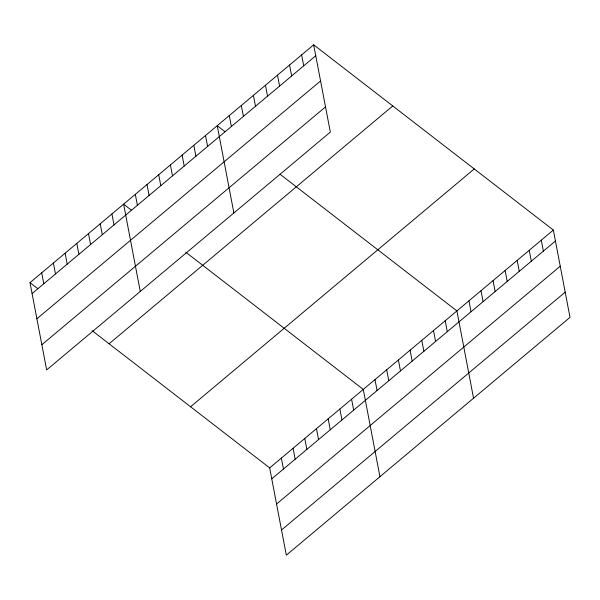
<?xml version="1.0" encoding="UTF-8"?>
<svg xmlns="http://www.w3.org/2000/svg" width="600" height="600" viewBox="0 0 600 600"><rect width="100%" height="100%" fill="white"/><g stroke="black" fill="none" stroke-linecap="round" stroke-linejoin="round"><path stroke-width="0.9" d="M313.673 44.82L330.33 132.105L46.65 369.93L30 282.645L313.673 44.82L553.35 230.07L570 317.355L286.327 555.18L269.67 467.895L92.145 330.683M32.085 293.58L315.757 55.748M36.892 318.772L320.565 80.948M41.843 344.737L325.522 106.905M109.095 343.778L392.768 105.953M190.583 406.763L474.255 168.938M269.67 467.895L553.35 230.07M271.755 478.822L555.435 240.998M276.562 504.022L560.243 266.197M281.52 529.98L565.192 292.155M224.993 131.685L217.222 125.685L233.88 212.962M280.072 174.262L456.9 310.928L473.55 398.213M131.377 210.165L123.615 204.165L140.265 291.45M185.76 252.195L363.285 389.415L379.935 476.7M30 282.645L37.77 288.653M541.29 240.173L543.375 251.108M529.237 250.282L531.322 261.21M517.178 260.392L519.263 271.32M505.125 270.502L507.21 281.43M493.065 280.605L495.15 291.532M481.013 290.715L483.097 301.642M468.952 300.825L471.037 311.752M445.2 320.737L447.285 331.673M433.5 330.548L435.585 341.483M421.793 340.358L423.877 351.293M410.092 350.168L412.178 361.103M398.393 359.985L400.478 370.913M386.692 369.795L388.778 380.722M374.985 379.605L377.07 390.533M301.62 54.93L303.705 65.858M289.56 65.032L291.645 75.968M351.585 399.225L353.67 410.153M277.507 75.142L279.593 86.07M339.885 409.035L341.97 419.963M265.447 85.252L267.532 96.18M328.185 418.845L330.27 429.772M253.395 95.355L255.48 106.29M316.478 428.655L318.562 439.582M241.335 105.465L243.42 116.392M304.778 438.465L306.862 449.393M293.077 448.275L295.163 459.202M229.282 115.575L231.368 126.502M281.377 458.085L283.462 469.013M205.522 135.495L207.608 146.422M193.822 145.305L195.907 156.233M182.123 155.115L184.208 166.042M170.422 164.925L172.507 175.852M158.715 174.735L160.8 185.663M147.015 184.545L149.1 195.472M135.315 194.355L137.4 205.282M111.915 213.975L114 224.903M100.208 223.785L102.292 234.712M88.508 233.595L90.593 244.522M76.808 243.405L78.892 254.333M65.108 253.215L67.192 264.142M53.4 263.025L55.485 273.952M41.7 272.835L43.785 283.77"/></g></svg>
